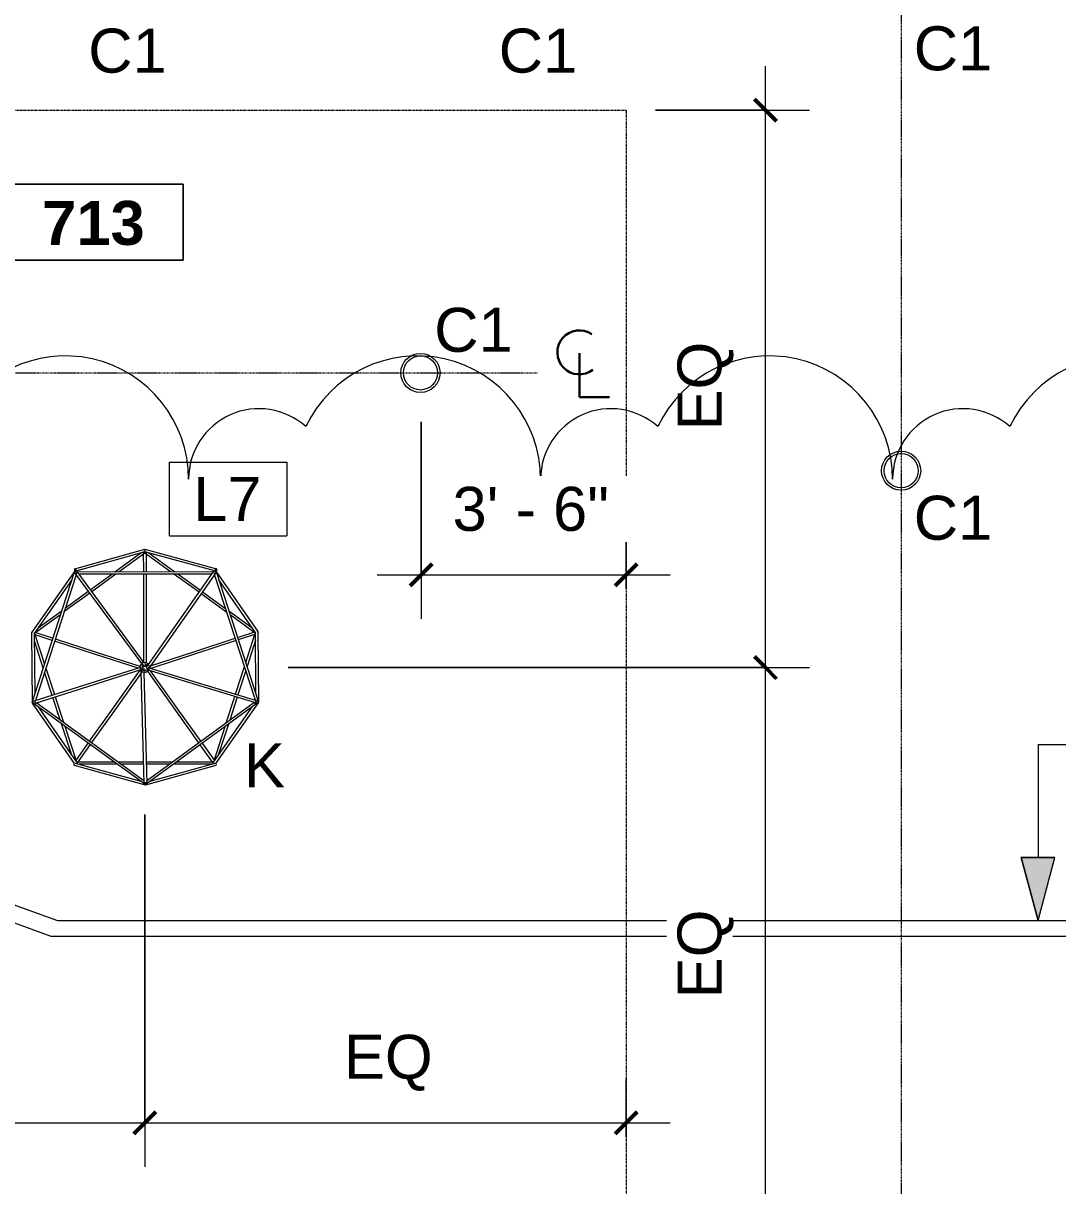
# Model space of a CAD drawing. Header units: inches. Extents: x -2332 to 1043, y -456 to 2193.
# Drawn here: x 360.9 to 572.5, y 312.5 to 550.2 of the extents above; entities that cross this region are included whole.
import ezdxf

# ---------------------------------------------------------------- set-up
doc = ezdxf.new("R2010")
doc.units = ezdxf.units.IN
doc.header["$MEASUREMENT"] = 0
doc.linetypes.add('Center 1_4_', pattern=[0.53125, 0.25, -0.09375, 0.09375, -0.09375])
doc.linetypes.add('Hidden 1_8_', pattern=[0.1875, 0.125, -0.0625])
for name, color, linetype, lineweight in [('A-ANNO-DIMS', 211, 'Continuous', 9), ('A-ANNO-DIMS-96', 211, 'Continuous', 9), ('A-ANNO-KEYN', 231, 'Continuous', 9), ('A-ANNO-NOTE', 131, 'Continuous', 9), ('A-AREA-IDEN', 2, 'Continuous', 9), ('A-DETL-CNTR', 5, 'Center 1_4_', 9), ('A-DETL-GENF', 92, 'Continuous', 9), ('A-DETL-HDLN', 90, 'Hidden 1_8_', 9), ('A-GENM', 13, 'Continuous', 9), ('E-LITE-EQPM', 33, 'Continuous', 9), ('E-LITE-EQPM-IDEN', 33, 'Continuous', 9), ('G-ANNO-REVC', 71, 'Continuous', 9)]:
    doc.layers.add(name, color=color, linetype=linetype, lineweight=lineweight)
doc.styles.add('Arial', font='arial.ttf', dxfattribs={"height": 9})
doc.styles.add('Swis721 Lt BT_2', font='swissl.ttf', dxfattribs={"height": 9})
doc.styles.add('Swis721 Lt BT_B', font='', dxfattribs={"height": 9})
doc.styles.get('Swis721 Lt BT_B').set_extended_font_data('Swis721 Lt BT', bold=True)
doc.dimstyles.new('OTJ_-_3_32__Linear_-1__precision', dxfattribs={"dimscale": 12, "dimtxt": 9.497835, "dimasz": 0.375, "dimexe": 0.75, "dimexo": 0.5, "dimgap": 0.5, "dimtad": 1, "dimdec": 0, "dimzin": 3, "dimdsep": 46, "dimlunit": 4, "dimtxsty": 'Swis721 Lt BT_2', "dimblk1": 'OBLIQUE', "dimblk2": 'OBLIQUE', "dimsah": 1, "dimcen": 0.09, "dimdle": 0.75, "dimazin": 0, "dimtfac": 1, "dimtdec": 4, "dimtix": 1, "dimtmove": 0, "dimatfit": 3, "dimfxl": 1, "dimtvp": 1, "dimtfill": 1, "dimfrac": 2, "dimtolj": 1, "dimtzin": 0, "dimarcsym": 2})
doc.dimstyles.new('OTJ_-_3_32__Linear__1_16__Tolerance', dxfattribs={"dimscale": 12, "dimtxt": 9.497835, "dimasz": 0.375, "dimexe": 0.75, "dimexo": 0.5, "dimgap": 0.5, "dimtad": 1, "dimdec": 4, "dimrnd": 0.0625, "dimzin": 3, "dimdsep": 46, "dimlunit": 4, "dimtxsty": 'Swis721 Lt BT_2', "dimblk1": 'OBLIQUE', "dimblk2": 'OBLIQUE', "dimsah": 1, "dimcen": 0.09, "dimdle": 0.75, "dimazin": 0, "dimtfac": 1, "dimtdec": 4, "dimtix": 1, "dimtmove": 0, "dimatfit": 3, "dimfxl": 1, "dimtvp": 1, "dimtfill": 1, "dimfrac": 2, "dimtolj": 1, "dimtzin": 0, "dimarcsym": 2})

# ---------------------------------------------------------------- blocks, each defined once
blk = doc.blocks.new('Ligeo 4_ dia - Ligeo 4_ dia-7846406-7TH FLOOR REFLECTED CEILING PLAN')
at = {"layer": 'E-LITE-EQPM'}
for p, q in [((-14.3, 20.22), (-0.01, 24.24)), ((-0.01, 24.24), (14.63, 20.24)), ((-0.01, 23.72), (-14.16, 19.73)), ((-6.13, 19.61), (-0.8, 23.49)), ((-0.01, 23.45), (-5.28, 19.61)), ((-0.26, 23.71), (-0.26, 23.76)), ((-0.25, 19.61), (-0.26, 23.69)), ((14.49, 19.76), (-0.01, 23.72)), ((5.27, 19.62), (-0.01, 23.45)), ((0.24, 23.7), (0.25, 19.61)), ((0.78, 23.49), (6.12, 19.62)), ((-23.07, 7.28), (-14.35, 19.68)), ((-23.05, -7.12), (-14.41, 19.6)), ((-14.41, 19.6), (-14.23, 19.6)), ((-0.66, 0.83), (-14.34, 19.39)), ((-14.23, 19.6), (-14.17, 19.6)), ((-14.15, 19.09), (-14.19, 19.04)), ((-13.94, 19.39), (-14.12, 19.13)), ((-13.97, 19.6), (14.1, 19.64)), ((-13.94, 19.68), (-0.19, 1.02)), ((13.68, 19.14), (-13.52, 19.1)), ((-11.18, 15.93), (-6.79, 19.12)), ((-5.94, 19.12), (-10.88, 15.53)), ((-0.24, 10.51), (-0.25, 19.13)), ((0.25, 19.13), (0.26, 10.51)), ((0.73, 0.64), (14.08, 19.72)), ((14.49, 19.43), (0.75, -0.21)), ((11.08, 15.42), (5.94, 19.14)), ((6.79, 19.14), (11.37, 15.83)), ((14.22, 19.24), (14.08, 19.43)), ((22.62, -6.64), (14.23, 19.03)), ((14.37, 19.02), (14.26, 19.18)), ((14.34, 19.64), (14.56, 19.64)), ((14.49, 19.72), (23.08, 7.37)), ((14.56, 19.64), (23.27, -7.03)), ((-14.94, 17.96), (-22.66, 6.99)), ((-14.08, 18.99), (-22.4, -6.72)), ((22.67, 7.08), (15.11, 17.95)), ((-11.28, 15.24), (-16.55, 11.39)), ((-16.29, 12.2), (-11.57, 15.64)), ((16.77, 11.3), (11.48, 15.13)), ((11.76, 15.54), (16.5, 12.11)), ((-17.22, 10.91), (-22.57, 7)), ((-21.85, 8.15), (-16.95, 11.72)), ((-0.23, 1.07), (-0.24, 10.51)), ((0.26, 10.51), (0.28, 0.97)), ((17.17, 11.62), (21.88, 8.21)), ((22.58, 7.09), (17.43, 10.81)), ((-23.16, 7.19), (-23.05, 7.27)), ((-23.11, 7.03), (-23.16, 7.19)), ((-23.01, -7.13), (-23.12, 7.13)), ((-22.62, 7.14), (-22.52, -5.48)), ((-22.49, 7.24), (-18.79, 6.04)), ((18.95, 6.17), (22.5, 7.33)), ((22.71, -5.33), (22.62, 7.22)), ((22.75, 7.41), (22.79, 7.42)), ((23.01, 7.39), (23.16, 7.28)), ((23.16, 7.28), (23.12, 7.14)), ((23.12, 7.23), (23.23, -7.03)), ((-18.94, 5.57), (-22.62, 6.76)), ((-20.78, -0.1), (-22.6, 5.49)), ((-22.57, 7), (-20.52, 0.71)), ((-10.34, 2.78), (-18.48, 5.42)), ((-18.33, 5.89), (-10.18, 3.26)), ((10.2, 3.31), (18.49, 6.02)), ((18.65, 5.54), (10.35, 2.83)), ((22.63, 6.84), (19.11, 5.69)), ((20.63, 1.06), (22.58, 7.09)), ((22.63, 5.64), (20.89, 0.25)), ((-1.4, -0.11), (-10.34, 2.78)), ((-10.18, 3.26), (-1.03, 0.3)), ((1.14, 0.35), (10.2, 3.31)), ((10.35, 2.83), (1.24, -0.14)), ((-22.84, -6.88), (-0.6, 0.15)), ((-0.59, 0.5), (-0.39, -0.05)), ((-0.18, 0.16), (-0.54, 0.66)), ((-0.02, 0.24), (-0.45, 0.59)), ((-0.07, 0.86), (0.23, 0.46)), ((0.38, 0.56), (-0.02, 0.24)), ((0.3, -0.02), (0.5, 0.47)), ((0.34, 0.08), (0.63, 0.49)), ((0.58, 0.06), (23.05, -6.8)), ((18.53, -5.42), (20.37, 0.25)), ((-0.44, -0.33), (-22.68, -7.36)), ((-18.96, -5.66), (-20.52, -0.9)), ((-20.26, -0.09), (-18.49, -5.51)), ((-6.66, -8.48), (-1, -0.5)), ((-0.72, -0.97), (-6.25, -8.77)), ((-0.73, -0.68), (-0.74, -0.18)), ((-0.13, -23.7), (-0.73, -0.7)), ((-0.39, -0.05), (-0.71, -0.29)), ((-0.66, -0.44), (-0.25, -0.44)), ((-0.25, -0.44), (-0.15, -0.7)), ((-0.24, -0.17), (-0.23, -0.67)), ((-0.22, -0.94), (0.37, -23.69)), ((0.02, -0.71), (0.13, -0.44)), ((0.13, -0.44), (0.66, -0.44)), ((0.69, -0.34), (0.3, -0.02)), ((22.9, -7.27), (0.44, -0.41)), ((6.3, -8.75), (0.57, -0.73)), ((1.1, -0.62), (6.7, -8.46)), ((20.63, -0.56), (19.01, -5.57)), ((-0.02, -23.81), (-23.05, -7.12)), ((-22.56, -6.98), (-22.31, -7.33)), ((-22.51, -6.69), (-22.51, -7.12)), ((-17.33, -10.65), (-18.81, -6.13)), ((-18.33, -5.98), (-16.65, -11.15)), ((23.27, -7.03), (0.26, -23.81)), ((0.35, -23.12), (22.29, -7.13)), ((16.65, -11.25), (18.38, -5.89)), ((18.86, -6.04), (17.34, -10.74)), ((22.61, -7.12), (22.77, -6.89)), ((22.73, -7.04), (22.72, -6.53)), ((-14.38, -19.62), (-22.97, -7.27)), ((-22.12, -7.18), (-0.19, -23.07)), ((-21.85, -7.99), (-13.97, -19.33)), ((-11.3, -15.03), (-6.66, -8.48)), ((-6.25, -8.77), (-10.9, -15.32)), ((11.01, -15.36), (6.3, -8.75)), ((6.7, -8.46), (11.42, -15.07)), ((14.05, -19.29), (22.04, -7.93)), ((23.18, -7.18), (14.46, -19.58)), ((22.48, -7.3), (22.57, -7.19)), ((-14.97, -17.9), (-17.07, -11.45)), ((17.08, -11.55), (15.02, -17.91)), ((-16.38, -11.95), (-13.99, -19.26)), ((14.07, -19.22), (16.39, -12.05)), ((-14.15, -19.05), (-11.58, -15.42)), ((-11.18, -15.72), (-13.97, -19.66)), ((14.05, -19.62), (11.29, -15.75)), ((11.7, -15.46), (14.23, -19.01)), ((-14.41, -19.62), (-14.44, -19.51)), ((0.12, -24), (-14.42, -20.01)), ((-14.29, -19.53), (-0.83, -23.22)), ((-13.99, -19.26), (-6.31, -19.25)), ((-5.62, -19.75), (-13.45, -19.76)), ((-5.46, -19.25), (-0.25, -19.24)), ((-0.23, -19.74), (-4.77, -19.75)), ((14.5, -20.01), (0.12, -24)), ((0.25, -19.24), (5.68, -19.23)), ((5, -19.74), (0.26, -19.74)), ((1.06, -23.22), (14.37, -19.53)), ((13.67, -19.72), (5.84, -19.73)), ((6.53, -19.23), (14.07, -19.22)), ((14.52, -19.47), (14.46, -19.65)), ((-0.32, -23.36), (0.12, -23.48)), ((0.12, -23.48), (0.5, -23.38))]:
    blk.add_line(p, q, dxfattribs=at)
for centre, radius, start, end in [((-0.06, 0.04), 1, 90, 270), ((-0.5, 0.51), 0.0979, 62.601, 183.3281), ((-0.5, 0.51), 0.0979, 62.601, 183.3281), ((-0.06, 0.04), 1, 270, 90), ((0.42, 0.49), 0.0814, 346.4312, 121.4312), ((0.42, 0.49), 0.0814, 346.4312, 121.4312), ((-0.64, -0.35), 0.0928, 139.7889, 255.7057), ((-0.64, -0.35), 0.0928, 139.7889, 255.7057), ((-0.07, -0.65), 0.0991, 208.5565, 326.7488), ((-0.07, -0.65), 0.0991, 208.5565, 326.7488), ((0.64, -0.38), 0.0682, 292.5, 33.9238), ((0.64, -0.38), 0.0682, 292.5, 4.9456)]:
    blk.add_arc(centre, radius, start, end, dxfattribs=at)
for centre, major_axis, ratio, start_param, end_param in [((-14.23, 19.98), (-0.068, 0.241), 0.73879, 4.347942, 7.489535), ((-14.23, 19.98), (-0.068, 0.241), 0.73879, 1.20635, 4.347942), ((-14.14, 19.53), (-0.204, 0.144), 0.725904, 5.743997, 6.791195), ((-14.14, 19.53), (0.201, 0.148), 0.556603, 0.370342, 2.202938), ((-14.14, 19.53), (-0.204, 0.144), 0.725904, 4.958599, 5.220399), ((-14.14, 19.53), (0.201, 0.148), 0.556603, 0, 0.370342), ((14.29, 19.58), (-0.205, 0.143), 0.555151, 4.027366, 6.38356), ((14.29, 19.58), (0.205, 0.143), 0.72858, 0.810471, 1.33407), ((14.29, 19.58), (0.205, 0.143), 0.72858, 5.784659, 7.093656), ((14.56, 20), (0.066, 0.241), 0.729465, 5.071218, 8.212811), ((14.56, 20), (0.066, 0.241), 0.729465, 1.929626, 5.071218), ((-22.87, 7.14), (-0.204, 0.144), 0.725904, 6.267596, 6.283185), ((22.87, 7.22), (0.205, 0.143), 0.72858, 0, 0.025073), ((0.03, 0.31), (0.201, 0.148), 0.556603, 2.202938, 2.726537), ((-0.49, -0.18), (0.25, 0.006), 0.562387, 4.020811, 5.853407), ((-0.52, -0.09), (-0.075, 0.238), 0.56564, 1.973032, 2.224634), ((0.51, -0.18), (0.073, 0.239), 0.562944, 3.516105, 4.301503), ((22.98, -7.03), (0.073, 0.239), 0.562944, 3.777905, 4.825102), ((22.98, -7.03), (-0.204, 0.144), 0.725904, 3.141593, 3.649602), ((22.98, -7.03), (0.25, 0.002), 0.746531, 5.765271, 6.02707), ((-22.76, -7.12), (0.25, 0.002), 0.746531, 3.385091, 3.646891), ((-22.76, -7.12), (0.205, 0.143), 0.72858, 2.902918, 3.141593), ((-22.76, -7.12), (0.205, 0.143), 0.72858, 3.164718, 4.211915), ((-22.76, -7.12), (-0.075, 0.238), 0.56564, 1.439235, 2.486433), ((22.98, -7.03), (-0.204, 0.144), 0.725904, 2.078806, 3.126004), ((-14.36, -19.77), (0.066, 0.241), 0.730168, 0.88284, 1.930038), ((-14.36, -19.77), (0.066, 0.241), 0.730168, 1.930038, 3.239035), ((14.43, -19.77), (-0.067, 0.241), 0.733958, 4.350895, 5.659892), ((14.43, -19.77), (-0.067, 0.241), 0.733958, 3.041898, 4.350895)]:
    blk.add_ellipse(centre, major_axis=major_axis, ratio=ratio, start_param=start_param, end_param=end_param, dxfattribs=at)
for points, knots in [([(-0.01, 24.24), (-0.01, 24.24), (-0.01, 24.24), (-0.01, 24.24), (-0.01, 24.24), (-0.01, 24.24), (-0.01, 24.23), (-0.01, 24.23), (-0.01, 24.22), (-0.01, 24.21), (-0.01, 24.2), (-0.01, 24.19), (-0.01, 24.18), (-0.01, 24.17), (-0.01, 24.16), (-0.01, 24.15), (-0.01, 24.13), (-0.01, 24.12), (-0.01, 24.1), (-0.01, 24.07), (-0.01, 24.05), (-0.01, 24.02), (-0.01, 23.99), (-0.01, 23.95), (-0.01, 23.91), (-0.01, 23.89)], [0.385781, 0.385781, 0.385781, 0.385781, 0.3958333, 0.4166667, 0.4375, 0.4583333, 0.4791667, 0.5, 0.5208333, 0.5416667, 0.5625, 0.5833333, 0.6041667, 0.625, 0.6458333, 0.6666667, 0.6875, 0.7083333, 0.75, 0.7708333, 0.7916667, 0.8333333, 0.875, 0.9166667, 1, 1, 1, 1]), ([(-0.01, 23.89), (-0.01, 23.87), (-0.01, 23.84), (-0.01, 23.8), (-0.01, 23.79), (-0.01, 23.78)], [0, 0, 0, 0, 0.0833333, 0.125, 0.1666667, 0.1666667, 0.1666667, 0.1666667]), ([(-14.41, 19.6), (-14.41, 19.6), (-14.41, 19.6), (-14.39, 19.57), (-14.38, 19.55), (-14.36, 19.53), (-14.34, 19.5), (-14.32, 19.48), (-14.3, 19.45), (-14.28, 19.42), (-14.26, 19.38), (-14.24, 19.36), (-14.23, 19.35)], [0, 0, 0, 0, 0.0833333, 0.1666667, 0.2083333, 0.25, 0.2916667, 0.3333333, 0.375, 0.4166667, 0.4583333, 0.5, 0.5, 0.5, 0.5]), ([(14.56, 19.64), (14.56, 19.64), (14.56, 19.64), (14.54, 19.62), (14.52, 19.59), (14.51, 19.57), (14.49, 19.55), (14.47, 19.52), (14.45, 19.49), (14.43, 19.46), (14.4, 19.43), (14.39, 19.41), (14.38, 19.39)], [0, 0, 0, 0, 0.0833333, 0.1666667, 0.2083333, 0.25, 0.2916667, 0.3333333, 0.375, 0.4166667, 0.4583333, 0.5, 0.5, 0.5, 0.5]), ([(-23.07, 7.16), (-23.08, 7.17), (-23.1, 7.17), (-23.13, 7.18), (-23.15, 7.19), (-23.16, 7.19), (-23.16, 7.19)], [0.75, 0.75, 0.75, 0.75, 0.7916667, 0.8333333, 0.9166667, 1, 1, 1, 1]), ([(23.08, 7.25), (23.09, 7.26), (23.1, 7.26), (23.13, 7.27), (23.16, 7.28), (23.16, 7.28), (23.16, 7.28)], [0.75, 0.75, 0.75, 0.75, 0.7916667, 0.8333333, 0.9166667, 1, 1, 1, 1]), ([(-23.05, -7.12), (-23.05, -7.12), (-23.05, -7.12), (-23.02, -7.11), (-22.99, -7.1), (-22.97, -7.1), (-22.94, -7.09), (-22.91, -7.08), (-22.87, -7.06), (-22.85, -7.06), (-22.84, -7.05)], [0, 0, 0, 0, 0.0833333, 0.1666667, 0.2083333, 0.25, 0.2916667, 0.3333333, 0.375, 0.4166667, 0.4166667, 0.4166667, 0.4166667]), ([(23.27, -7.03), (23.27, -7.03), (23.27, -7.03), (23.24, -7.02), (23.21, -7.02), (23.19, -7.01), (23.16, -7), (23.13, -6.99), (23.09, -6.98), (23.07, -6.97), (23.05, -6.96)], [0, 0, 0, 0, 0.0833333, 0.1666667, 0.2083333, 0.25, 0.2916667, 0.3333333, 0.375, 0.4166667, 0.4166667, 0.4166667, 0.4166667]), ([(0.12, -23.63), (0.12, -23.64), (0.12, -23.65), (0.12, -23.67), (0.12, -23.7), (0.12, -23.73), (0.12, -23.78), (0.12, -23.81), (0.12, -23.83)], [0.75, 0.75, 0.75, 0.75, 0.7708333, 0.7916667, 0.8333333, 0.875, 0.9166667, 1, 1, 1, 1]), ([(0.12, -23.83), (0.12, -23.85), (0.12, -23.88), (0.12, -23.92), (0.12, -23.94), (0.12, -23.95), (0.12, -23.96), (0.12, -23.97), (0.12, -23.98), (0.12, -23.99), (0.12, -23.99), (0.12, -24), (0.12, -24), (0.12, -24), (0.12, -24), (0.12, -24)], [0, 0, 0, 0, 0.0833333, 0.125, 0.1666667, 0.1875, 0.2083333, 0.2291667, 0.25, 0.2916667, 0.3125, 0.3333333, 0.3541667, 0.375, 0.3849329, 0.3849329, 0.3849329, 0.3849329]), ([(0.12, -24), (0.12, -24), (0.12, -24), (0.12, -24), (0.12, -24)], [0.38564993, 0.38564993, 0.38564993, 0.38564993, 0.39583333, 0.41666667, 0.41666667, 0.41666667, 0.41666667])]:
    blk.add_open_spline(points, degree=3, knots=knots, dxfattribs=at)
blk.add_open_spline([(-0.01, 23.49), (-0.01, 23.5), (-0.01, 23.51), (-0.01, 23.54), (-0.01, 23.57), (-0.01, 23.6), (-0.01, 23.64), (-0.01, 23.68), (-0.01, 23.72), (-0.01, 23.74), (-0.01, 23.76)], degree=3, dxfattribs=at)
blk = doc.blocks.new('yellow light - yellow light-8090718-7TH FLOOR REFLECTED CEILING PLAN')
at = {"layer": 'A-GENM'}
for p, q in [((44.98, 483.32), (367.91, 366.71)), ((366.61, 363.46), (43.79, 480.03)), ((367.91, 366.71), (590.99, 366.71)), ((590.99, 363.46), (366.61, 363.46))]:
    blk.add_line(p, q, dxfattribs=at)
blk = doc.blocks.new('DOWN LIGHT - Type C_L-PENDANT_FOCAL POINT 3_5 CYLINDER-9613399-7TH FLOOR REFLECTED CEILING PLAN')
at = {"layer": 'E-LITE-EQPM'}
for radius in [4, 3.5]:
    blk.add_circle((-0.125, 0), radius, dxfattribs=at)
blk = doc.blocks.new('annotation_Align - Adjustable-9781524-7TH FLOOR REFLECTED CEILING PLAN')
at = {"layer": 'A-DETL-GENF'}
for p, q in [((0, 36), (0, 12.91)), ((0, 36), (85, 36)), ((85, 36), (85, 12.91))]:
    blk.add_line(p, q, dxfattribs=at)
blk = doc.blocks.new('Room Tag - Number Only-4120135-7TH FLOOR REFLECTED CEILING PLAN')
at = {"layer": 'A-AREA-IDEN'}
for p, q in [((-0.1881, -0.1636), (-0.1881, -0.0018)), ((-0.1881, -0.0018), (0.1869, -0.0018)), ((0.1869, -0.0018), (-0.1881, -0.0018)), ((-0.1881, -0.0018), (-0.1881, -0.1636)), ((0.1869, -0.0018), (0.1869, -0.1636)), ((0.1869, -0.1636), (0.1869, -0.0018)), ((0.1869, -0.1636), (-0.1881, -0.1636)), ((-0.1881, -0.1636), (0.1869, -0.1636))]:
    blk.add_line(p, q, dxfattribs=at)
blk = doc.blocks.new('Centerline - Centerline-43150-7TH FLOOR REFLECTED CEILING PLAN')
at = {"layer": 'A-ANNO-NOTE', "lineweight": 30}
for p, q in [((0, 0.0259), (0, -0.0678)), ((0, -0.0678), (0.0642, -0.0678))]:
    blk.add_line(p, q, dxfattribs=at)
blk.add_arc((0, 0.0273), 0.0469, 55.7755, 308.0372, dxfattribs=at)
blk = doc.blocks.new('DIMBLOCK35-7TH FLOOR REFLECTED CEILING PLAN')
at = {"layer": 'A-ANNO-DIMS-96'}
for p, q in [((385.76, 388.43), (385.76, 316.33)), ((385.76, 325.33), (385.76, 388.43)), ((287.26, 322.51), (287.26, 334.33)), ((278.26, 325.33), (385.76, 325.33)), ((287.26, 325.33), (287.26, 322.51))]:
    blk.add_line(p, q, dxfattribs=at)
at = {"layer": 'A-ANNO-DIMS-96', "lineweight": 50}
for p, q in [((287.26, 325.33), (289.51, 327.58)), ((385.76, 325.33), (388.01, 327.58)), ((287.26, 325.33), (285.01, 323.08)), ((385.76, 325.33), (383.51, 323.08))]:
    blk.add_line(p, q, dxfattribs=at)
at = {"layer": 'A-ANNO-DIMS-96', "color": 0, "insert": (327.99, 343.35), "char_height": 9, "width": 20.443, "attachment_point": 1, "line_spacing_factor": 1.005062, "style": 'Swis721 Lt BT_2', "bg_fill": 3, "box_fill_scale": 1.25, "bg_fill_color": 256, "bg_fill_true_color": 13158600, "bg_fill_transparency": 0}
blk.add_mtext('EQ', dxfattribs=at)
blk = doc.blocks.new('_Oblique')
at = {"color": 0, "linetype": 'ByBlock', "lineweight": -2}
blk.add_line((-0.5, -0.5), (0.5, 0.5), dxfattribs=at)
blk = doc.blocks.new('DIMBLOCK36-7TH FLOOR REFLECTED CEILING PLAN')
at = {"layer": 'A-ANNO-DIMS-96'}
for p, q in [((385.76, 388.43), (385.76, 316.33)), ((385.76, 325.33), (385.76, 388.43)), ((484.2, 322.51), (484.2, 334.33)), ((385.76, 325.33), (493.2, 325.33)), ((484.2, 325.33), (484.2, 322.51))]:
    blk.add_line(p, q, dxfattribs=at)
at = {"layer": 'A-ANNO-DIMS-96', "lineweight": 50}
for p, q in [((385.76, 325.33), (388.01, 327.58)), ((484.2, 325.33), (486.45, 327.58)), ((385.76, 325.33), (383.51, 323.08)), ((484.2, 325.33), (481.95, 323.08))]:
    blk.add_line(p, q, dxfattribs=at)
at = {"layer": 'A-ANNO-DIMS-96', "color": 0, "insert": (426.46, 343.35), "char_height": 9, "width": 20.443, "attachment_point": 1, "line_spacing_factor": 1.005062, "style": 'Swis721 Lt BT_2', "bg_fill": 3, "box_fill_scale": 1.25, "bg_fill_color": 256, "bg_fill_true_color": 13158600, "bg_fill_transparency": 0}
blk.add_mtext('EQ', dxfattribs=at)
blk = doc.blocks.new('DIMBLOCK47-7TH FLOOR REFLECTED CEILING PLAN')
at = {"layer": 'A-ANNO-DIMS-96'}
for p, q in [((415.03, 418.43), (521.72, 418.43)), ((512.72, 418.43), (415.03, 418.43)), ((512.72, 291.22), (512.72, 418.43)), ((490.2, 300.22), (521.72, 300.22)), ((512.72, 300.22), (490.2, 300.22))]:
    blk.add_line(p, q, dxfattribs=at)
at = {"layer": 'A-ANNO-DIMS-96', "lineweight": 50}
for p, q in [((512.72, 418.43), (510.47, 420.68)), ((512.72, 418.43), (514.97, 416.18)), ((512.72, 300.22), (510.47, 302.47)), ((512.72, 300.22), (514.97, 297.97))]:
    blk.add_line(p, q, dxfattribs=at)
at = {"layer": 'A-ANNO-DIMS-96', "color": 0, "insert": (494.7, 350.81), "char_height": 9, "width": 20.443, "attachment_point": 1, "rotation": 90, "line_spacing_factor": 1.005062, "style": 'Swis721 Lt BT_2', "bg_fill": 3, "box_fill_scale": 1.25, "bg_fill_color": 256, "bg_fill_true_color": 13158600, "bg_fill_transparency": 0}
blk.add_mtext('EQ', dxfattribs=at)
blk = doc.blocks.new('DIMBLOCK48-7TH FLOOR REFLECTED CEILING PLAN')
at = {"layer": 'A-ANNO-DIMS-96'}
for p, q in [((512.72, 418.43), (512.72, 541.47)), ((490.2, 532.47), (521.72, 532.47)), ((512.72, 532.47), (490.2, 532.47)), ((415.03, 418.43), (521.72, 418.43)), ((512.72, 418.43), (415.03, 418.43))]:
    blk.add_line(p, q, dxfattribs=at)
at = {"layer": 'A-ANNO-DIMS-96', "lineweight": 50}
for p, q in [((512.72, 532.47), (510.47, 534.72)), ((512.72, 532.47), (514.97, 530.22)), ((512.72, 418.43), (510.47, 420.68)), ((512.72, 418.43), (514.97, 416.18))]:
    blk.add_line(p, q, dxfattribs=at)
at = {"layer": 'A-ANNO-DIMS-96', "color": 0, "insert": (494.7, 466.93), "char_height": 9, "width": 20.443, "attachment_point": 1, "rotation": 90, "line_spacing_factor": 1.005062, "style": 'Swis721 Lt BT_2', "bg_fill": 3, "box_fill_scale": 1.25, "bg_fill_color": 256, "bg_fill_true_color": 13158600, "bg_fill_transparency": 0}
blk.add_mtext('EQ', dxfattribs=at)
blk = doc.blocks.new('Keynote Tag - Keynote Number - Boxed-135510-7TH FLOOR REFLECTED CEILING PLAN')
at = {"layer": 'A-ANNO-KEYN'}
for p, q in [((-0.125, -0.0792), (-0.125, 0.0781)), ((-0.125, 0.0781), (0.125, 0.0781)), ((0.125, 0.0781), (0.125, -0.0792)), ((-0.125, -0.0792), (0.125, -0.0792))]:
    blk.add_line(p, q, dxfattribs=at)
blk = doc.blocks.new('Family - ___-9772867-7TH FLOOR REFLECTED CEILING PLAN')
at = {"layer": 'G-ANNO-REVC'}
for centre, radius, start, end in [((369.5, 456.99), 25.2, 0, 154.7912), ((441.5, 456.99), 25.2, 0, 154.7912), ((513.5, 456.99), 25.2, 0, 154.7912), ((585.5, 456.99), 25.2, 0, 154.7912), ((409.1, 456.99), 14.4, 48.1897, 180), ((481.1, 456.99), 14.4, 48.1897, 180), ((553.1, 456.99), 14.4, 48.1897, 180)]:
    blk.add_arc(centre, radius, start, end, dxfattribs=at)
blk = doc.blocks.new('DIMBLOCK109-7TH FLOOR REFLECTED CEILING PLAN')
at = {"layer": 'A-ANNO-DIMS-96'}
for p, q in [((442.25, 468.71), (442.25, 428.4)), ((442.25, 437.4), (442.25, 468.71)), ((484.2, 434.58), (484.2, 446.4)), ((433.25, 437.4), (493.2, 437.4)), ((484.2, 437.4), (484.2, 434.58))]:
    blk.add_line(p, q, dxfattribs=at)
at = {"layer": 'A-ANNO-DIMS-96', "lineweight": 50}
for p, q in [((442.25, 437.4), (444.5, 439.65)), ((484.2, 437.4), (486.45, 439.65)), ((442.25, 437.4), (440, 435.15)), ((484.2, 437.4), (481.95, 435.15))]:
    blk.add_line(p, q, dxfattribs=at)
at = {"layer": 'A-ANNO-DIMS-96', "color": 0, "insert": (448.68, 455.41), "char_height": 9, "width": 34.9159, "attachment_point": 1, "line_spacing_factor": 1.005062, "style": 'Swis721 Lt BT_2', "bg_fill": 3, "box_fill_scale": 1.25, "bg_fill_color": 256, "bg_fill_true_color": 13158600, "bg_fill_transparency": 0}
blk.add_mtext('3\' - 6"', dxfattribs=at)

msp = doc.modelspace()

# ---------------------------------------------------------------- hatches: boundary and pattern name
at = {"layer": 'A-ANNO-NOTE'}
msp.add_hatch(color=256, dxfattribs=at).paths.add_polyline_path([(568.44518, 366.71097), (571.90426, 379.62046), (564.98609, 379.62046), (567.88251, 368.81086)], flags=0)

# ---------------------------------------------------------------- linework, layer by layer
for p, q in [((571.90426, 379.62046), (564.98609, 379.62046)), ((564.98609, 379.62046), (568.44518, 366.71097)), ((568.44518, 366.71097), (564.98609, 379.62046)), ((564.98609, 379.62046), (571.90426, 379.62046)), ((568.44518, 366.71097), (571.90426, 379.62046)), ((568.44518, 366.71097), (571.90426, 379.62046))]:
    msp.add_line(p, q, dxfattribs=at)
at = {"layer": 'A-DETL-CNTR'}
for p, q in [((540.44518, 1029.24788), (540.44518, 255.49788)), ((301.12202, 478.71097), (466.12202, 478.71097))]:
    msp.add_line(p, q, dxfattribs=at)
at = {"layer": 'A-DETL-HDLN'}
for p, q in [((287.26177, 532.47126), (484.20426, 532.47126)), ((484.20426, 532.47126), (484.20426, 300.22126))]:
    msp.add_line(p, q, dxfattribs=at)

# ---------------------------------------------------------------- block references
at = {"layer": 'A-ANNO-NOTE', "xscale": 96, "yscale": 96, "zscale": 96}
msp.add_blockref('Centerline - Centerline-43150-7TH FLOOR REFLECTED CEILING PLAN', (474.62851, 480.28965), dxfattribs=at)
at = {"layer": 'A-AREA-IDEN', "xscale": 95.99999999999994, "yscale": 95.99999999999994, "zscale": 95.99999999999994}
msp.add_blockref('Room Tag - Number Only-4120135-7TH FLOOR REFLECTED CEILING PLAN', (375.6462, 517.49856), dxfattribs=at)
at = {"layer": 'A-DETL-GENF'}
msp.add_blockref('annotation_Align - Adjustable-9781524-7TH FLOOR REFLECTED CEILING PLAN', (568.44518, 366.71097), dxfattribs=at)
at = {"layer": 'A-GENM'}
msp.add_blockref('yellow light - yellow light-8090718-7TH FLOOR REFLECTED CEILING PLAN', (0, 0), dxfattribs=at)
at = {"layer": 'E-LITE-EQPM'}
for name, p in [('DOWN LIGHT - Type C_L-PENDANT_FOCAL POINT 3_5 CYLINDER-9613399-7TH FLOOR REFLECTED CEILING PLAN', (442.24702, 478.71097)), ('DOWN LIGHT - Type C_L-PENDANT_FOCAL POINT 3_5 CYLINDER-9613399-7TH FLOOR REFLECTED CEILING PLAN', (540.57018, 458.70947)), ('Ligeo 4_ dia - Ligeo 4_ dia-7846406-7TH FLOOR REFLECTED CEILING PLAN', (385.75804, 418.42541))]:
    msp.add_blockref(name, p, dxfattribs=at)

# ---------------------------------------------------------------- texts
at = {"layer": 'A-AREA-IDEN', "insert": (364.75041, 513.89637), "char_height": 9, "width": 25.452, "attachment_point": 1, "style": 'Swis721 Lt BT_B'}
msp.add_mtext('713', dxfattribs=at)
at = {"layer": 'E-LITE-EQPM-IDEN', "char_height": 9, "attachment_point": 1, "style": 'Arial'}
for s, insert, width in [('C1', (374.16266, 549.11245), 19.695), ('C1', (543.01185, 549.58576), 19.695), ('C1', (543.01185, 453.58576), 19.695), ('K', (406.0197, 402.97248), 10.302)]:
    msp.add_mtext(s, dxfattribs=dict(at, insert=insert, width=width))

# ---------------------------------------------------------------- next in the draw order: dimensions: what is measured, and where the dimension line sits
at = {"layer": 'A-ANNO-DIMS'}
dim = msp.add_linear_dim(base=(385.75804, 325.33168), p1=(287.26177, 328.51367), p2=(385.75804, 394.42577), text='EQ', dimstyle='OTJ_-_3_32__Linear__1_16__Tolerance', override={"dimpost": '<>', "dimfxl": 118.515479}, dxfattribs=at)
dim.commit()
dim.dimension.update_dxf_attribs({"geometry": 'DIMBLOCK35-7TH FLOOR REFLECTED CEILING PLAN', "text_midpoint": (336.5099, 336.28077)})

# ---------------------------------------------------------------- next in the draw order: dimensions: what is measured, and where the dimension line sits
dim = msp.add_linear_dim(base=(484.20426, 325.33168), p1=(385.75804, 394.42577), p2=(484.20426, 328.51367), text='EQ', dimstyle='OTJ_-_3_32__Linear__1_16__Tolerance', override={"dimpost": '<>', "dimfxl": 118.473897}, dxfattribs=at)
dim.commit()
dim.dimension.update_dxf_attribs({"geometry": 'DIMBLOCK36-7TH FLOOR REFLECTED CEILING PLAN', "text_midpoint": (434.98115, 336.28077)})

# ---------------------------------------------------------------- next in the draw order: dimensions: what is measured, and where the dimension line sits
dim = msp.add_linear_dim(base=(512.71569, 418.42541), p1=(484.20426, 300.22126), p2=(409.03006, 418.42541), angle=90, text='EQ', dimstyle='OTJ_-_3_32__Linear__1_16__Tolerance', override={"dimpost": '<>', "dimfxl": 140.083478}, dxfattribs=at)
dim.commit()
dim.dimension.update_dxf_attribs({"geometry": 'DIMBLOCK47-7TH FLOOR REFLECTED CEILING PLAN', "text_midpoint": (501.76661, 359.32334)})

# ---------------------------------------------------------------- next in the draw order: dimensions: what is measured, and where the dimension line sits
dim = msp.add_linear_dim(base=(512.71569, 532.47126), p1=(409.03006, 418.42541), p2=(484.20426, 532.47126), angle=90, text='EQ', dimstyle='OTJ_-_3_32__Linear__1_16__Tolerance', override={"dimpost": '<>', "dimfxl": 136.592884}, dxfattribs=at)
dim.commit()
dim.dimension.update_dxf_attribs({"geometry": 'DIMBLOCK48-7TH FLOOR REFLECTED CEILING PLAN', "text_midpoint": (501.76661, 475.44834)})

# ---------------------------------------------------------------- next in the draw order: block references
at = {"layer": 'A-ANNO-KEYN', "xscale": 95.99999999999994, "yscale": 95.99999999999994, "zscale": 95.99999999999994}
msp.add_blockref('Keynote Tag - Keynote Number - Boxed-135510-7TH FLOOR REFLECTED CEILING PLAN', (402.78821, 452.98855), dxfattribs=at)
at = {"layer": 'G-ANNO-REVC'}
msp.add_blockref('Family - ___-9772867-7TH FLOOR REFLECTED CEILING PLAN', (0, 0), dxfattribs=at)

# ---------------------------------------------------------------- next in the draw order: texts
at = {"layer": 'A-ANNO-KEYN', "insert": (395.63634, 457.44041), "char_height": 9, "width": 16.968, "attachment_point": 1, "style": 'Arial'}
msp.add_mtext('L7', dxfattribs=at)
at = {"layer": 'E-LITE-EQPM-IDEN', "char_height": 9, "width": 19.695, "attachment_point": 1, "style": 'Arial'}
for insert in [(458.12751, 549.11245), (444.92776, 492.02164)]:
    msp.add_mtext('C1', dxfattribs=dict(at, insert=insert))

# ---------------------------------------------------------------- next in the draw order: dimensions: what is measured, and where the dimension line sits
at = {"layer": 'A-ANNO-DIMS'}
dim = msp.add_linear_dim(base=(484.20426, 437.39676), p1=(442.24702, 474.71097), p2=(484.20426, 440.57874), dimstyle='OTJ_-_3_32__Linear_-1__precision', override={"dimpost": '<>', "dimfxl": 54.087142}, dxfattribs=at)
dim.commit()
dim.dimension.update_dxf_attribs({"geometry": 'DIMBLOCK109-7TH FLOOR REFLECTED CEILING PLAN', "text_midpoint": (463.22564, 448.02201)})

doc.saveas('drawing.dxf')
